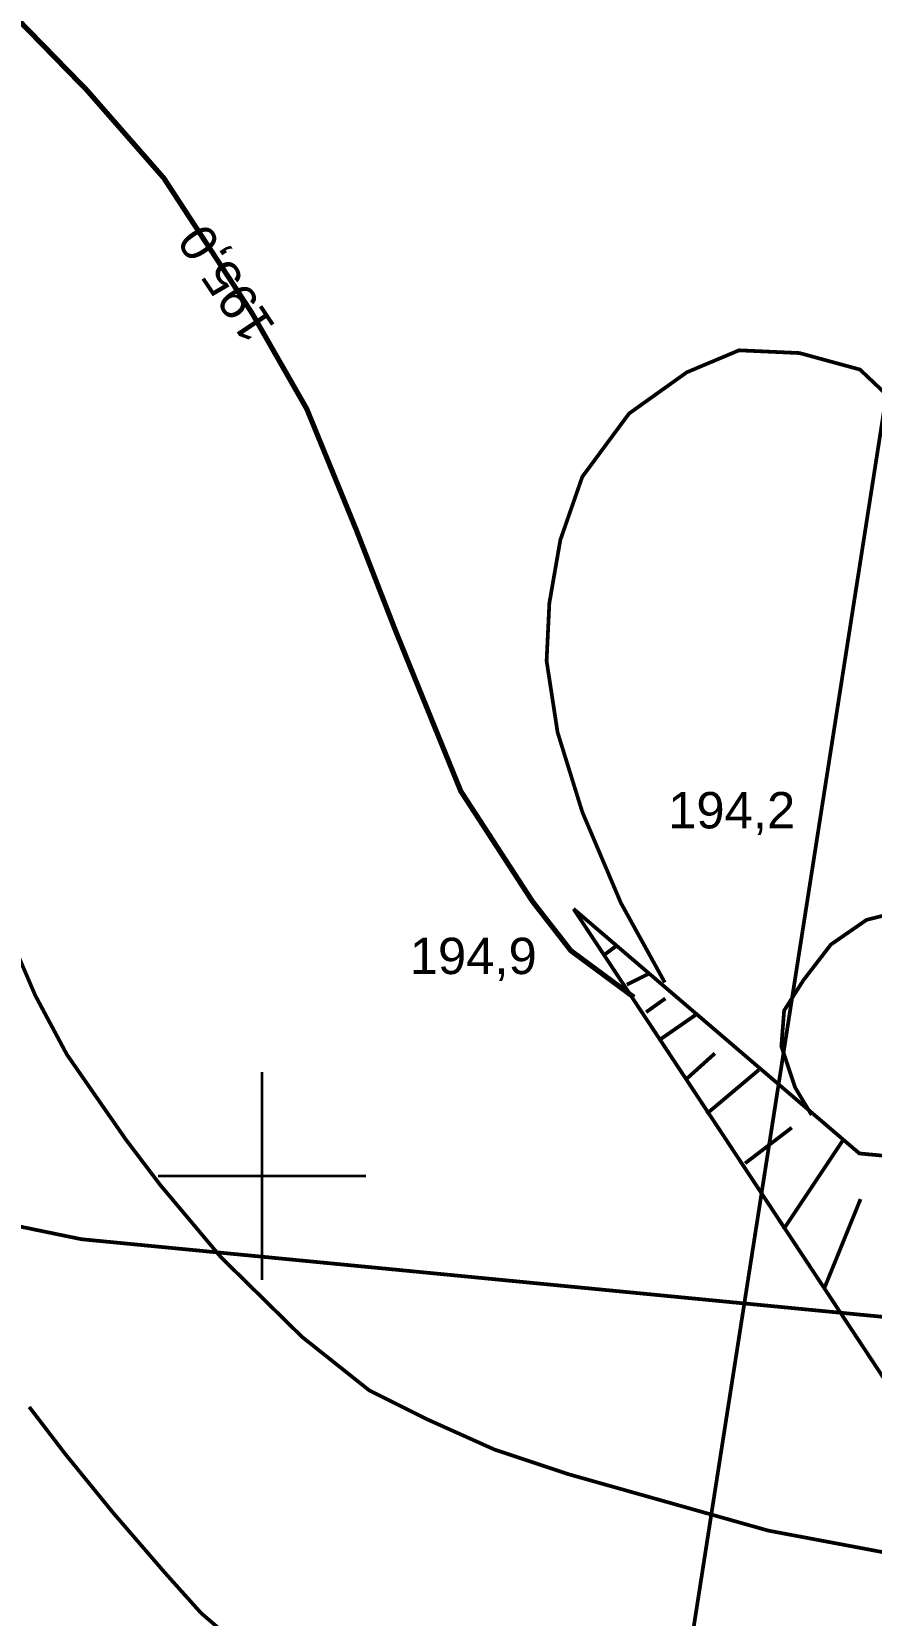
# Model space of a CAD drawing. Extents: x 7572697 to 7573818, y 5546684 to 5547005.
# Drawn here: x 7572844.46 to 7572864.66, y 5546889.43 to 5546927.54 of the extents above; entities that cross this region are included whole.
import ezdxf
from ezdxf.enums import TextEntityAlignment as Align

# ---------------------------------------------------------------- set-up
doc = ezdxf.new("R2010")
doc.units = 0
doc.header["$MEASUREMENT"] = 0
doc.linetypes.add('1', pattern=[2, 1, -1])
doc.styles.add('STYL_ARIAL', font='Arial', dxfattribs={"oblique": 0.1})

msp = doc.modelspace()

# ---------------------------------------------------------------- linework, layer by layer
at = {"color": 0, "const_width": 0.09}
for points in [[(7572857.2318, 5546868.9634), (7572867.1537, 5546932.4104), (7572874.9589, 5546983.3427)], [(7572863.0226, 5546907.8026), (7572863.0212, 5546907.8046), (7572863.0198, 5546907.8066), (7572863.0186, 5546907.8087), (7572863.0174, 5546907.8108), (7572863.0163, 5546907.813), (7572863.0152, 5546907.8152), (7572863.0143, 5546907.8175), (7572863.0134, 5546907.8197), (7572863.0126, 5546907.822), (7572863.0118, 5546907.8244), (7572863.0112, 5546907.8267), (7572863.0106, 5546907.8291), (7572863.0102, 5546907.8315), (7572863.0098, 5546907.8339), (7572863.0095, 5546907.8364), (7572863.0092, 5546907.8388), (7572863.0091, 5546907.8412), (7572863.0091, 5546907.8437), (7572863.0091, 5546907.8461), (7572863.0092, 5546907.8485), (7572863.0094, 5546907.851), (7572863.0097, 5546907.8534), (7572863.0101, 5546907.8558), (7572863.0105, 5546907.8582), (7572863.0111, 5546907.8606), (7572863.0117, 5546907.863), (7572863.0124, 5546907.8653), (7572863.0132, 5546907.8676), (7572863.014, 5546907.8699), (7572863.015, 5546907.8722), (7572863.016, 5546907.8744), (7572863.0171, 5546907.8766), (7572863.0183, 5546907.8787), (7572863.0195, 5546907.8808), (7572863.0209, 5546907.8829), (7572863.0223, 5546907.8849), (7572863.0237, 5546907.8868), (7572863.0253, 5546907.8887), (7572863.0269, 5546907.8906), (7572863.0285, 5546907.8924), (7572863.0302, 5546907.8941), (7572863.032, 5546907.8958), (7572863.0338, 5546907.8974), (7572863.0357, 5546907.8989), (7572863.0377, 5546907.9004), (7572863.0397, 5546907.9018), (7572863.0417, 5546907.9032), (7572863.0438, 5546907.9044), (7572863.046, 5546907.9056), (7572863.0481, 5546907.9067), (7572863.0503, 5546907.9078), (7572863.0526, 5546907.9087), (7572863.0549, 5546907.9096), (7572863.0572, 5546907.9104), (7572863.0595, 5546907.9111), (7572863.0619, 5546907.9118), (7572863.0642, 5546907.9124), (7572863.0666, 5546907.9128), (7572863.069, 5546907.9132), (7572863.0715, 5546907.9135), (7572863.0739, 5546907.9137), (7572863.0763, 5546907.9139), (7572863.0788, 5546907.9139), (7572863.0812, 5546907.9139), (7572863.0837, 5546907.9138), (7572863.0861, 5546907.9136), (7572863.0885, 5546907.9133), (7572863.0909, 5546907.9129), (7572863.0933, 5546907.9125), (7572863.0957, 5546907.9119), (7572863.0981, 5546907.9113), (7572863.1004, 5546907.9106), (7572863.1027, 5546907.9098), (7572863.105, 5546907.9089), (7572863.1073, 5546907.908), (7572863.1095, 5546907.907), (7572863.1117, 5546907.9059), (7572863.1138, 5546907.9047), (7572863.1159, 5546907.9034), (7572863.118, 5546907.9021), (7572863.12, 5546907.9007), (7572863.1219, 5546907.8993), (7572863.1238, 5546907.8977), (7572863.1257, 5546907.8961), (7572863.1275, 5546907.8945), (7572863.1292, 5546907.8928), (7572863.1309, 5546907.891), (7572863.1325, 5546907.8891), (7572863.134, 5546907.8872), (7572863.1355, 5546907.8853), (7572863.1369, 5546907.8833), (7572863.1383, 5546907.8813), (7572863.1395, 5546907.8792), (7572863.1407, 5546907.877), (7572863.1418, 5546907.8749), (7572863.1429, 5546907.8727), (7572863.1439, 5546907.8704), (7572863.1447, 5546907.8681), (7572863.1455, 5546907.8658), (7572863.1463, 5546907.8635), (7572863.1469, 5546907.8611), (7572863.1475, 5546907.8588), (7572863.1479, 5546907.8564), (7572863.1483, 5546907.8539), (7572863.1486, 5546907.8515), (7572863.1489, 5546907.8491), (7572863.149, 5546907.8467), (7572863.1491, 5546907.8442), (7572863.149, 5546907.8418), (7572863.1489, 5546907.8393), (7572863.1487, 5546907.8369), (7572863.1484, 5546907.8345), (7572863.148, 5546907.832), (7572863.1476, 5546907.8296), (7572863.147, 5546907.8273), (7572863.1464, 5546907.8249), (7572863.1457, 5546907.8226), (7572863.1449, 5546907.8203), (7572863.1441, 5546907.818), (7572863.1431, 5546907.8157), (7572863.1421, 5546907.8135), (7572863.141, 5546907.8113), (7572863.1398, 5546907.8092), (7572863.1386, 5546907.8071), (7572863.1372, 5546907.805), (7572863.1358, 5546907.803), (7572863.1344, 5546907.8011), (7572863.1328, 5546907.7991), (7572863.1313, 5546907.7973), (7572863.1296, 5546907.7955), (7572863.1279, 5546907.7938), (7572863.1261, 5546907.7921), (7572863.1243, 5546907.7905), (7572863.1224, 5546907.7889), (7572863.1204, 5546907.7875), (7572863.1184, 5546907.7861), (7572863.1164, 5546907.7847), (7572863.1143, 5546907.7835), (7572863.1122, 5546907.7823), (7572863.11, 5546907.7811), (7572863.1078, 5546907.7801), (7572863.1055, 5546907.7791), (7572863.1032, 5546907.7783), (7572863.1009, 5546907.7774), (7572863.0986, 5546907.7767), (7572863.0962, 5546907.7761), (7572863.0939, 5546907.7755), (7572863.0915, 5546907.775), (7572863.0891, 5546907.7747), (7572863.0866, 5546907.7743), (7572863.0842, 5546907.7741), (7572863.0818, 5546907.774), (7572863.0793, 5546907.7739), (7572863.0769, 5546907.774), (7572863.0744, 5546907.7741), (7572863.072, 5546907.7743), (7572863.0696, 5546907.7746), (7572863.0672, 5546907.775), (7572863.0648, 5546907.7754), (7572863.0624, 5546907.776), (7572863.06, 5546907.7766), (7572863.0577, 5546907.7773), (7572863.0554, 5546907.7781), (7572863.0531, 5546907.7789), (7572863.0508, 5546907.7799), (7572863.0486, 5546907.7809), (7572863.0464, 5546907.782), (7572863.0443, 5546907.7832), (7572863.0422, 5546907.7844), (7572863.0401, 5546907.7858), (7572863.0381, 5546907.7871), (7572863.0362, 5546907.7886), (7572863.0343, 5546907.7901), (7572863.0324, 5546907.7917), (7572863.0306, 5546907.7934), (7572863.0289, 5546907.7951), (7572863.0272, 5546907.7969), (7572863.0256, 5546907.7987), (7572863.0226, 5546907.8026)], [(7572857.284, 5546906.0946), (7572857.283, 5546906.096), (7572857.2821, 5546906.0975), (7572857.2812, 5546906.099), (7572857.2803, 5546906.1005), (7572857.2795, 5546906.1021), (7572857.2788, 5546906.1036), (7572857.2781, 5546906.1052), (7572857.2775, 5546906.1069), (7572857.2769, 5546906.1085), (7572857.2764, 5546906.1102), (7572857.2759, 5546906.1119), (7572857.2755, 5546906.1136), (7572857.2752, 5546906.1153), (7572857.2749, 5546906.117), (7572857.2747, 5546906.1187), (7572857.2745, 5546906.1205), (7572857.2744, 5546906.1222), (7572857.2744, 5546906.124), (7572857.2744, 5546906.1257), (7572857.2745, 5546906.1274), (7572857.2746, 5546906.1292), (7572857.2748, 5546906.1309), (7572857.2751, 5546906.1326), (7572857.2754, 5546906.1344), (7572857.2758, 5546906.1361), (7572857.2763, 5546906.1377), (7572857.2768, 5546906.1394), (7572857.2773, 5546906.1411), (7572857.2779, 5546906.1427), (7572857.2786, 5546906.1443), (7572857.2793, 5546906.1459), (7572857.2801, 5546906.1474), (7572857.281, 5546906.149), (7572857.2819, 5546906.1505), (7572857.2828, 5546906.1519), (7572857.2838, 5546906.1534), (7572857.2848, 5546906.1548), (7572857.2859, 5546906.1561), (7572857.2871, 5546906.1575), (7572857.2883, 5546906.1587), (7572857.2895, 5546906.16), (7572857.2908, 5546906.1612), (7572857.2921, 5546906.1623), (7572857.2934, 5546906.1634), (7572857.2948, 5546906.1645), (7572857.2962, 5546906.1655), (7572857.2977, 5546906.1664), (7572857.2992, 5546906.1674), (7572857.3007, 5546906.1682), (7572857.3023, 5546906.169), (7572857.3039, 5546906.1697), (7572857.3055, 5546906.1704), (7572857.3071, 5546906.1711), (7572857.3087, 5546906.1716), (7572857.3104, 5546906.1722), (7572857.3121, 5546906.1726), (7572857.3138, 5546906.173), (7572857.3155, 5546906.1734), (7572857.3172, 5546906.1736), (7572857.3189, 5546906.1739), (7572857.3207, 5546906.174), (7572857.3224, 5546906.1741), (7572857.3242, 5546906.1741), (7572857.3259, 5546906.1741), (7572857.3277, 5546906.174), (7572857.3294, 5546906.1739), (7572857.3311, 5546906.1737), (7572857.3329, 5546906.1734), (7572857.3346, 5546906.1731), (7572857.3363, 5546906.1727), (7572857.338, 5546906.1723), (7572857.3396, 5546906.1718), (7572857.3413, 5546906.1712), (7572857.3429, 5546906.1706), (7572857.3445, 5546906.1699), (7572857.3461, 5546906.1692), (7572857.3477, 5546906.1684), (7572857.3492, 5546906.1675), (7572857.3507, 5546906.1667), (7572857.3522, 5546906.1657), (7572857.3536, 5546906.1647), (7572857.355, 5546906.1637), (7572857.3564, 5546906.1626), (7572857.3577, 5546906.1614), (7572857.359, 5546906.1602), (7572857.3602, 5546906.159), (7572857.3614, 5546906.1577), (7572857.3625, 5546906.1564), (7572857.3636, 5546906.1551), (7572857.3647, 5546906.1537), (7572857.3657, 5546906.1523), (7572857.3667, 5546906.1508), (7572857.3676, 5546906.1493), (7572857.3684, 5546906.1478), (7572857.3692, 5546906.1462), (7572857.37, 5546906.1447), (7572857.3707, 5546906.1431), (7572857.3713, 5546906.1414), (7572857.3719, 5546906.1398), (7572857.3724, 5546906.1381), (7572857.3728, 5546906.1364), (7572857.3732, 5546906.1347), (7572857.3736, 5546906.133), (7572857.3739, 5546906.1313), (7572857.3741, 5546906.1296), (7572857.3742, 5546906.1278), (7572857.3743, 5546906.1261), (7572857.3744, 5546906.1243), (7572857.3743, 5546906.1226), (7572857.3743, 5546906.1209), (7572857.3741, 5546906.1191), (7572857.3739, 5546906.1174), (7572857.3736, 5546906.1157), (7572857.3733, 5546906.1139), (7572857.3729, 5546906.1122), (7572857.3725, 5546906.1106), (7572857.372, 5546906.1089), (7572857.3714, 5546906.1072), (7572857.3708, 5546906.1056), (7572857.3701, 5546906.104), (7572857.3694, 5546906.1024), (7572857.3686, 5546906.1008), (7572857.3678, 5546906.0993), (7572857.3669, 5546906.0978), (7572857.3659, 5546906.0963), (7572857.3649, 5546906.0949), (7572857.3639, 5546906.0935), (7572857.3628, 5546906.0922), (7572857.3617, 5546906.0908), (7572857.3605, 5546906.0896), (7572857.3592, 5546906.0883), (7572857.358, 5546906.0871), (7572857.3567, 5546906.086), (7572857.3553, 5546906.0849), (7572857.3539, 5546906.0838), (7572857.3525, 5546906.0828), (7572857.351, 5546906.0818), (7572857.3495, 5546906.0809), (7572857.348, 5546906.0801), (7572857.3465, 5546906.0793), (7572857.3449, 5546906.0785), (7572857.3433, 5546906.0779), (7572857.3417, 5546906.0772), (7572857.34, 5546906.0767), (7572857.3383, 5546906.0761), (7572857.3367, 5546906.0757), (7572857.335, 5546906.0753), (7572857.3332, 5546906.0749), (7572857.3315, 5546906.0747), (7572857.3298, 5546906.0744), (7572857.328, 5546906.0743), (7572857.3263, 5546906.0742), (7572857.3246, 5546906.0741), (7572857.3228, 5546906.0742), (7572857.3211, 5546906.0743), (7572857.3193, 5546906.0744), (7572857.3176, 5546906.0746), (7572857.3159, 5546906.0749), (7572857.3142, 5546906.0752), (7572857.3125, 5546906.0756), (7572857.3108, 5546906.076), (7572857.3091, 5546906.0765), (7572857.3074, 5546906.0771), (7572857.3058, 5546906.0777), (7572857.3042, 5546906.0784), (7572857.3026, 5546906.0791), (7572857.3011, 5546906.0799), (7572857.2995, 5546906.0807), (7572857.298, 5546906.0816), (7572857.2966, 5546906.0826), (7572857.2951, 5546906.0836), (7572857.2937, 5546906.0846), (7572857.2924, 5546906.0857), (7572857.2911, 5546906.0869), (7572857.2898, 5546906.088), (7572857.2885, 5546906.0893), (7572857.2873, 5546906.0905), (7572857.2862, 5546906.0919), (7572857.284, 5546906.0946)], [(7572858.2504, 5546905.3304), (7572858.515, 5546905.5288)], [(7572858.7796, 5546904.6028), (7572859.3088, 5546904.8674)], [(7572859.2426, 5546903.9413), (7572859.7056, 5546904.272)], [(7572859.5733, 5546903.2799), (7572860.4332, 5546903.8752)], [(7572860.2348, 5546902.3538), (7572860.8963, 5546902.9491)], [(7572860.6978, 5546901.4939), (7572861.9546, 5546902.5522)], [(7572861.6238, 5546900.3033), (7572862.7483, 5546901.1632)], [(7572862.5499, 5546898.7158), (7572864.0051, 5546900.8986)], [(7572864.4939, 5546900.6706), (7572864.4929, 5546900.6721), (7572864.492, 5546900.6735), (7572864.4911, 5546900.675), (7572864.4902, 5546900.6765), (7572864.4894, 5546900.6781), (7572864.4887, 5546900.6797), (7572864.488, 5546900.6813), (7572864.4873, 5546900.6829), (7572864.4868, 5546900.6846), (7572864.4862, 5546900.6862), (7572864.4858, 5546900.6879), (7572864.4854, 5546900.6896), (7572864.4851, 5546900.6913), (7572864.4848, 5546900.693), (7572864.4846, 5546900.6948), (7572864.4844, 5546900.6965), (7572864.4843, 5546900.6983), (7572864.4843, 5546900.7), (7572864.4843, 5546900.7017), (7572864.4844, 5546900.7035), (7572864.4845, 5546900.7052), (7572864.4847, 5546900.707), (7572864.485, 5546900.7087), (7572864.4853, 5546900.7104), (7572864.4857, 5546900.7121), (7572864.4861, 5546900.7138), (7572864.4866, 5546900.7155), (7572864.4872, 5546900.7171), (7572864.4878, 5546900.7187), (7572864.4885, 5546900.7204), (7572864.4892, 5546900.7219), (7572864.49, 5546900.7235), (7572864.4909, 5546900.725), (7572864.4918, 5546900.7265), (7572864.4927, 5546900.728), (7572864.4937, 5546900.7294), (7572864.4947, 5546900.7308), (7572864.4958, 5546900.7322), (7572864.497, 5546900.7335), (7572864.4982, 5546900.7348), (7572864.4994, 5546900.736), (7572864.5007, 5546900.7372), (7572864.502, 5546900.7384), (7572864.5033, 5546900.7395), (7572864.5047, 5546900.7405), (7572864.5061, 5546900.7415), (7572864.5076, 5546900.7425), (7572864.5091, 5546900.7434), (7572864.5106, 5546900.7442), (7572864.5122, 5546900.745), (7572864.5137, 5546900.7458), (7572864.5153, 5546900.7465), (7572864.517, 5546900.7471), (7572864.5186, 5546900.7477), (7572864.5203, 5546900.7482), (7572864.522, 5546900.7487), (7572864.5237, 5546900.7491), (7572864.5254, 5546900.7494), (7572864.5271, 5546900.7497), (7572864.5288, 5546900.7499), (7572864.5306, 5546900.7501), (7572864.5323, 5546900.7502), (7572864.5341, 5546900.7502), (7572864.5358, 5546900.7502), (7572864.5376, 5546900.7501), (7572864.5393, 5546900.7499), (7572864.541, 5546900.7497), (7572864.5428, 5546900.7495), (7572864.5445, 5546900.7491), (7572864.5462, 5546900.7488), (7572864.5479, 5546900.7483), (7572864.5495, 5546900.7478), (7572864.5512, 5546900.7472), (7572864.5528, 5546900.7466), (7572864.5544, 5546900.7459), (7572864.556, 5546900.7452), (7572864.5576, 5546900.7444), (7572864.5591, 5546900.7436), (7572864.5606, 5546900.7427), (7572864.5621, 5546900.7418), (7572864.5635, 5546900.7408), (7572864.5649, 5546900.7397), (7572864.5663, 5546900.7386), (7572864.5676, 5546900.7375), (7572864.5689, 5546900.7363), (7572864.5701, 5546900.7351), (7572864.5713, 5546900.7338), (7572864.5724, 5546900.7325), (7572864.5735, 5546900.7311), (7572864.5746, 5546900.7297), (7572864.5756, 5546900.7283), (7572864.5766, 5546900.7269), (7572864.5775, 5546900.7254), (7572864.5783, 5546900.7238), (7572864.5791, 5546900.7223), (7572864.5799, 5546900.7207), (7572864.5805, 5546900.7191), (7572864.5812, 5546900.7175), (7572864.5818, 5546900.7158), (7572864.5823, 5546900.7142), (7572864.5827, 5546900.7125), (7572864.5831, 5546900.7108), (7572864.5835, 5546900.7091), (7572864.5837, 5546900.7073), (7572864.584, 5546900.7056), (7572864.5841, 5546900.7039), (7572864.5842, 5546900.7021), (7572864.5843, 5546900.7004), (7572864.5842, 5546900.6986), (7572864.5842, 5546900.6969), (7572864.584, 5546900.6952), (7572864.5838, 5546900.6934), (7572864.5835, 5546900.6917), (7572864.5832, 5546900.69), (7572864.5828, 5546900.6883), (7572864.5824, 5546900.6866), (7572864.5819, 5546900.6849), (7572864.5813, 5546900.6833), (7572864.5807, 5546900.6816), (7572864.58, 5546900.68), (7572864.5793, 5546900.6784), (7572864.5785, 5546900.6769), (7572864.5777, 5546900.6754), (7572864.5768, 5546900.6739), (7572864.5758, 5546900.6724), (7572864.5748, 5546900.671), (7572864.5738, 5546900.6696), (7572864.5727, 5546900.6682), (7572864.5715, 5546900.6669), (7572864.5704, 5546900.6656), (7572864.5691, 5546900.6644), (7572864.5679, 5546900.6632), (7572864.5665, 5546900.662), (7572864.5652, 5546900.6609), (7572864.5638, 5546900.6599), (7572864.5624, 5546900.6588), (7572864.5609, 5546900.6579), (7572864.5594, 5546900.657), (7572864.5579, 5546900.6561), (7572864.5564, 5546900.6553), (7572864.5548, 5546900.6546), (7572864.5532, 5546900.6539), (7572864.5515, 5546900.6533), (7572864.5499, 5546900.6527), (7572864.5482, 5546900.6522), (7572864.5465, 5546900.6517), (7572864.5448, 5546900.6513), (7572864.5431, 5546900.651), (7572864.5414, 5546900.6507), (7572864.5397, 5546900.6505), (7572864.5379, 5546900.6503), (7572864.5362, 5546900.6502), (7572864.5345, 5546900.6502), (7572864.5327, 5546900.6502), (7572864.531, 5546900.6503), (7572864.5292, 5546900.6504), (7572864.5275, 5546900.6507), (7572864.5258, 5546900.6509), (7572864.5241, 5546900.6512), (7572864.5224, 5546900.6516), (7572864.5207, 5546900.6521), (7572864.519, 5546900.6526), (7572864.5173, 5546900.6531), (7572864.5157, 5546900.6538), (7572864.5141, 5546900.6544), (7572864.5125, 5546900.6552), (7572864.511, 5546900.656), (7572864.5094, 5546900.6568), (7572864.5079, 5546900.6577), (7572864.5065, 5546900.6586), (7572864.505, 5546900.6596), (7572864.5036, 5546900.6607), (7572864.5023, 5546900.6618), (7572864.5009, 5546900.6629), (7572864.4997, 5546900.6641), (7572864.4984, 5546900.6653), (7572864.4972, 5546900.6666), (7572864.4961, 5546900.6679), (7572864.4939, 5546900.6706)], [(7572863.5421, 5546897.3268), (7572864.402, 5546899.4435)]]:
    msp.add_lwpolyline(points, dxfattribs=at)
at = {"color": 2, "const_width": 0.09}
msp.add_lwpolyline([(7573082.8418, 5546859.3988), (7573069.4142, 5546867.7993), (7573055.2061, 5546876.6099), (7573048.7238, 5546879.388), (7573037.479, 5546880.5786), (7573023.7075, 5546881.3724), (7572999.3658, 5546883.1583), (7572982.1547, 5546884.5474), (7572980.5672, 5546884.7458), (7572967.1396, 5546886.9948), (7572936.3686, 5546889.5745), (7572913.4689, 5546892.0219), (7572888.3997, 5546894.337), (7572845.6563, 5546898.4777), (7572835.3904, 5546900.5944), (7572831.7524, 5546903.7694), (7572805.0957, 5546927.3437), (7572800.9284, 5546931.9409), (7572850.4717, 5546932.2385)], dxfattribs=at)
at = {"color": 37}
for points, const_width in [([(7572843.275, 5546928.7063), (7572845.7886, 5546926.1266), (7572847.6406, 5546924.0099), (7572849.7573, 5546920.7688), (7572851.0802, 5546918.4537), (7572852.2708, 5546915.5433), (7572853.1969, 5546913.162), (7572854.0568, 5546911.0454), (7572854.7844, 5546909.2594), (7572856.5042, 5546906.6136), (7572857.4302, 5546905.423), (7572858.9516, 5546904.2985)], 0.125), ([(7572873.0142, 5546905.5024), (7572871.2944, 5546905.5024), (7572870.0376, 5546905.8993), (7572868.4501, 5546906.2961), (7572866.9288, 5546906.4946), (7572865.6059, 5546906.4284), (7572864.5475, 5546906.1639), (7572863.6876, 5546905.5685), (7572863.0262, 5546904.7087), (7572862.5632, 5546903.981), (7572862.497, 5546903.1212), (7572862.8277, 5546902.129), (7572863.2246, 5546901.4675)], 0.09), ([(7572844.3994, 5546894.4428), (7572845.2593, 5546893.3183), (7572846.4169, 5546891.8962), (7572847.6737, 5546890.4409), (7572848.5336, 5546889.4818), (7572849.6911, 5546888.4896)], 0.09)]:
    msp.add_lwpolyline(points, dxfattribs=dict(at, const_width=const_width))
at = {"color": 0, "linetype": '1', "const_width": 0.09}
for points in [[(7572857.4963, 5546906.4284), (7572864.9708, 5546895.1175), (7572871.3869, 5546894.6544), (7572882.1687, 5546897.2341), (7572888.7171, 5546905.7008), (7572891.0322, 5546911.0586), (7572889.9739, 5546916.0857), (7572883.8223, 5546918.93), (7572877.0755, 5546925.4387), (7572871.9822, 5546921.8668), (7572867.6166, 5546909.0081)], [(7572857.4963, 5546906.4284), (7572864.3755, 5546900.5414), (7572875.6864, 5546899.4831), (7572884.0208, 5546902.9227)]]:
    msp.add_lwpolyline(points, dxfattribs=at)
at = {"color": 37, "linetype": '1', "const_width": 0.09}
for points in [[(7572868.6221, 5546911.7995), (7572868.1591, 5546912.5932), (7572867.6961, 5546913.7839), (7572867.233, 5546915.5037), (7572866.7039, 5546916.6943), (7572865.6455, 5546918.2156), (7572864.3888, 5546919.4063), (7572862.9336, 5546919.8031), (7572861.4784, 5546919.8693), (7572860.2216, 5546919.3401), (7572858.8325, 5546918.3479), (7572857.708, 5546916.8266), (7572857.1789, 5546915.3052), (7572856.9143, 5546913.7839), (7572856.8481, 5546912.3948), (7572857.1127, 5546910.675), (7572857.708, 5546908.7568), (7572858.6341, 5546906.574), (7572859.6924, 5546904.6558)], [(7572843.6521, 5546906.4284), (7572844.545, 5546904.3448), (7572845.3057, 5546902.9227), (7572846.7278, 5546900.8722), (7572847.5547, 5546899.7807), (7572849.0099, 5546898.0477), (7572850.9612, 5546896.1295), (7572852.5817, 5546894.8397), (7572853.9708, 5546894.1451), (7572855.5914, 5546893.4175), (7572857.3773, 5546892.8222), (7572862.1795, 5546891.4662), (7572865.5199, 5546890.8378), (7572869.2571, 5546890.1764), (7572872.8951, 5546889.6141), (7572875.6402, 5546889.2503)]]:
    msp.add_lwpolyline(points, dxfattribs=at)
at = {"color": 1, "const_width": 0.065}
for points in [[(7572850, 5546897.5), (7572850, 5546902.5)], [(7572850, 5546897.5), (7572850, 5546902.5)], [(7572850, 5546897.5), (7572850, 5546902.5)], [(7572847.5, 5546900), (7572852.5, 5546900)], [(7572847.5, 5546900), (7572852.5, 5546900)], [(7572847.5, 5546900), (7572852.5, 5546900)]]:
    msp.add_lwpolyline(points, dxfattribs=at)

# ---------------------------------------------------------------- texts
at = {"color": 0, "style": 'STYL_ARIAL'}
msp.add_text('195,0', height=0.875, rotation=123.6901, dxfattribs=at).set_placement((7572849.6218, 5546919.9541), align=Align.TOP_LEFT)
for s, p in [('194,2', (7572859.7718, 5546909.2391)), ('194,9', (7572853.5541, 5546905.7335))]:
    msp.add_text(s, height=0.875, dxfattribs=at).set_placement(p, align=Align.TOP_LEFT)

doc.saveas('drawing.dxf')
